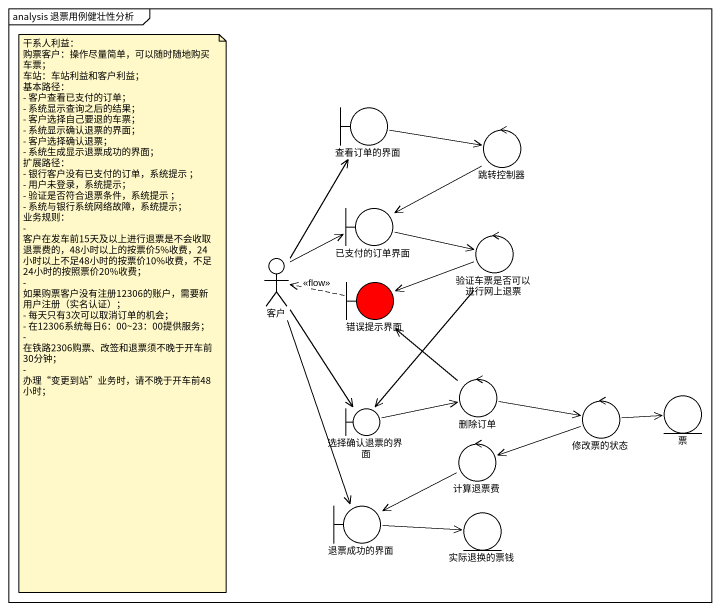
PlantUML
@startuml
mainframe analysis 退票用例健壮性分析
boundary 查看订单的界面
control 跳转控制器
boundary 已支付的订单界面
control 验证车票是否可以进行网上退票
actor 客户
boundary 错误提示界面 #FF0000
boundary 选择确认退票的界面
control 删除订单
control 修改票的状态
entity 票
control 计算退票费
boundary 退票成功的界面
entity 实际退换的票钱
查看订单的界面 -right-> 跳转控制器
跳转控制器 --> 已支付的订单界面
已支付的订单界面 -right-> 验证车票是否可以进行网上退票
验证车票是否可以进行网上退票 -left-> 错误提示界面
验证车票是否可以进行网上退票 --> 选择确认退票的界面
客户 -up-> 查看订单的界面
客户 -up-> 已支付的订单界面
客户 --> 选择确认退票的界面
客户 --> 退票成功的界面
错误提示界面 .left.> 客户 : <<flow>>
选择确认退票的界面 -right-> 删除订单
删除订单 -up-> 错误提示界面
删除订单 -right-> 修改票的状态
修改票的状态 -right-> 票
修改票的状态 -left-> 计算退票费
计算退票费 -left-> 退票成功的界面
退票成功的界面 -right-> 实际退换的票钱
note as N1
  干系人利益：
  购票客户：操作尽量简单，可以随时随地购买车票；
  车站：车站利益和客户利益；
  基本路径：
  - 客户查看已支付的订单；
  - 系统显示查询之后的结果；
  - 客户选择自己要退的车票；
  - 系统显示确认退票的界面；
  - 客户选择确认退票；
  - 系统生成显示退票成功的界面；
  扩展路径：
  - 银行客户没有已支付的订单，系统提示 ；
  - 用户未登录，系统提示；
  - 验证是否符合退票条件，系统提示 ；
  - 系统与银行系统网络故障，系统提示；
  业务规则：
  - 客户在发车前15天及以上进行退票是不会收取退票费的，48小时以上的按票价5%收费，24小时以上不足48小时的按票价10%收费，不足24小时的按照票价20%收费；
  - 如果购票客户没有注册12306的账户，需要新用户注册（实名认证）；
  - 每天只有3次可以取消订单的机会；
  - 在12306系统每日6：00~23：00提供服务；
  - 在铁路2306购票、改签和退票须不晚于开车前30分钟；
  - 办理“变更到站”业务时，请不晚于开车前48小时；
end note
@enduml
